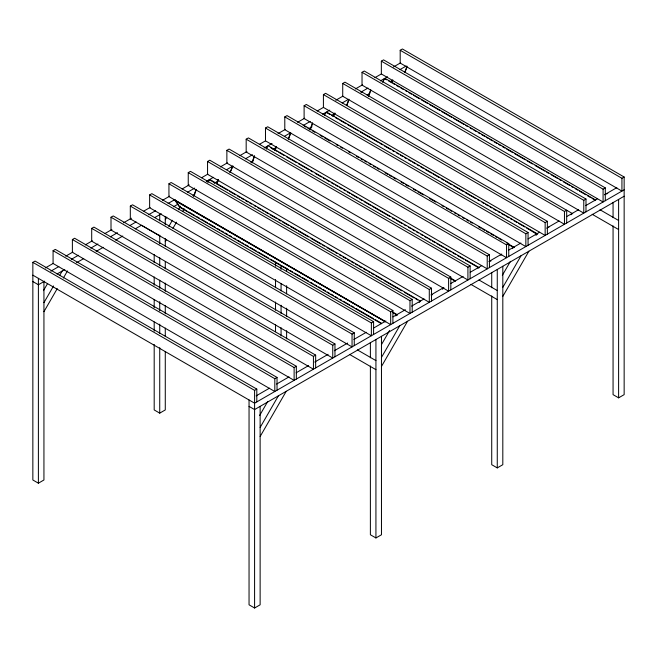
<?xml version="1.0" encoding="UTF-8"?>
<svg xmlns="http://www.w3.org/2000/svg" width="657" height="657" viewBox="0 0 657 657"><rect width="100%" height="100%" fill="white"/><g stroke="black" fill="none" stroke-linecap="round" stroke-linejoin="round"><path stroke-width="0.99" d="M385.347 321.774L174.294 200.229L174.861 199.777M384.945 321.848L385.511 321.396M193.495 196.468L196.156 189.339M194.398 194.743L196.065 190.284M207.834 182.597L208.86 180.149L209.895 179.55L420.546 301.169L419.15 302.434M216.523 183.878L218.181 179.418M216.761 183.935L218.42 179.476M229.86 172.676L232.734 166.155M230.435 171.847L232.734 166.5M251.886 162.755L254.546 155.627M252.124 162.813L254.456 156.58M266.225 148.884L267.251 146.437L268.286 145.838L479.298 267.703M266.463 148.942L267.128 147.16M274.913 150.166L276.244 146.601M275.152 150.223L276.145 147.546M288.251 138.964L290.608 132.952M288.489 139.021L290.772 133.141M309.948 129.938L312.601 122.81M310.515 129.1L312.51 123.754M324.615 115.172L325.642 112.725L326.677 112.125L537.689 233.991M333.304 116.453L334.298 113.776M333.542 116.511L334.873 112.947M346.641 105.251L348.998 99.24M346.88 105.309L348.547 100.858M368.339 96.226L370.663 89.984M368.577 96.283L370.901 90.042M382.67 82.355L384.033 79.012L385.068 78.413L595.718 200.032L594.684 200.631M383.245 81.517L383.91 79.735M391.695 82.741L392.689 80.064M391.933 82.798L392.599 81.016M404.704 72.434L407.028 66.193M405.27 71.597L406.938 67.145M208.737 180.872L209.378 179.985M325.519 113.447L326.159 112.561L326.8 112.708M442.744 289.006L443.385 288.119M536.169 235.066L536.457 234.533M395.793 315.918L396.672 314.744L397.551 314.9M442.506 288.949L443.902 287.684M500.897 255.236L501.776 254.062M512.575 248.494L513.454 247.319L514.332 247.475M535.931 235.009L537.327 233.744M570.966 214.782L571.845 213.607L572.723 213.763M43.461 290.657L47.518 283.627M43.937 302.639L53.57 285.951M59.656 275.414L62.193 271.021M43.937 311.689L57.241 288.645M63.376 278.018L67.474 270.922M165.309 219.717L166.829 217.089M168.824 226.435L172.372 220.284M178.458 209.747L180.486 206.232M165.277 241.636L166.303 239.862M172.947 228.34L176.536 222.14M182.671 211.505L184.206 208.844M259.655 415.47L267.769 401.419M260.131 427.452L278.387 395.834M260.131 436.511L286.222 391.309M381.503 344.539L389.617 330.487M381.471 357.4L399.727 325.782M381.471 366.45L407.562 321.257M502.334 275.365L510.448 261.314M502.81 287.347L521.067 255.729M502.81 296.397L528.901 251.204M431.189 295.026L432.585 294.673M454.545 281.541L455.58 280.941L450.25 277.862M477.902 268.056L478.937 267.456M489.58 261.314L490.976 260.96M547.971 227.601L549.006 227.002M606.362 193.889L607.758 193.536M43.937 281.557L43.937 479.988L38.393 483.191L32.85 479.988L32.85 262.357L35.067 261.075L256.805 389.092L256.805 401.895M53.077 250.678L274.815 378.695L274.815 391.498L53.077 263.482L53.077 250.678L55.295 249.397L277.032 377.414L277.032 390.217M72.385 239.526L294.122 367.55L294.122 380.346L72.385 252.329L72.385 239.526L74.602 238.245L296.34 366.269L296.34 379.073M91.701 228.381L313.438 356.398L313.438 369.201L91.701 241.185L91.701 228.381L93.918 227.1L315.656 355.117L315.656 367.92M111.008 217.229L332.746 345.253L332.746 358.049L111.008 230.032L111.008 217.229L113.226 215.948L334.963 343.972L334.963 356.776M130.316 206.084L352.053 334.101L352.053 346.904L130.316 218.888L130.316 206.084L132.533 204.803L354.271 332.82L354.271 345.623M149.632 194.932L371.369 322.957L371.369 335.752L149.632 207.735L149.632 194.932L151.849 193.651L373.587 321.675L373.587 334.479M168.939 183.788L390.677 311.804L390.677 324.607L168.939 196.591L168.939 183.788L171.157 182.506L392.894 310.523L392.894 323.326M188.247 172.635L409.984 300.66L409.984 313.455L188.247 185.438L188.247 172.635L190.464 171.354L412.202 299.378L412.202 312.182M207.555 161.491L429.292 289.507L429.292 302.31L207.555 174.294L207.555 161.491L209.772 160.209L431.509 288.226L431.509 301.029M226.87 150.338L448.608 278.363L448.608 291.158L226.87 163.141L226.87 150.338L229.088 149.057L450.825 277.082L450.825 289.885M246.178 139.194L467.915 267.21L467.915 280.013L246.178 151.997L246.178 139.194L248.395 137.913L470.133 265.929L470.133 278.732M265.485 128.041L487.223 256.066L487.223 268.861L265.485 140.844L265.485 128.041L267.703 126.76L489.44 254.785L489.44 267.588M284.793 116.897L506.531 244.913L506.531 257.716L284.793 129.7L284.793 116.897L287.01 115.616L508.748 243.632L508.748 256.435M304.109 105.744L525.846 233.769L525.846 246.572L304.109 118.547L304.109 105.744L306.326 104.463L528.064 232.488L528.064 245.291M323.416 94.6L545.154 222.616L545.154 235.42L323.416 107.403L323.416 94.6L325.634 93.319L547.371 221.335L547.371 234.138M342.724 83.447L564.462 211.472L564.462 224.275L342.724 96.251L342.724 83.447L344.941 82.166L572.362 213.517M362.032 72.303L583.769 200.319L583.769 213.123L362.032 85.106L362.032 72.303L364.249 71.022L585.987 199.038L585.987 211.841M381.347 61.15L603.085 189.175L603.085 201.978L381.347 73.954L381.347 61.15L383.565 59.877L605.302 187.894L605.302 200.697M400.195 50.269L621.933 178.293L621.933 191.088L400.195 63.072L400.195 50.269L402.413 48.988L624.15 177.012L624.15 394.643L618.607 397.846L613.063 394.643L613.063 225.877M45.284 267.974L53.283 263.358M65.716 256.181L72.828 252.074M85.262 244.897L92.374 240.791M104.808 233.613L111.912 229.507M123.467 222.838L131.457 218.223M143.899 211.045L150.116 207.456M162.55 200.278L169.662 196.172M182.096 188.994L189.2 184.888M201.642 177.71L207.858 174.113M220.3 166.935L227.404 162.829M239.838 155.652L246.95 151.545M259.384 144.368L265.6 140.779M278.042 133.601L285.146 129.495M297.588 122.317L304.692 118.211M317.126 111.033L323.351 107.444M335.784 100.258L342.888 96.16M355.33 88.974L362.434 84.876M374.876 77.69L381.093 74.101M393.527 66.924L400.639 62.817M50.827 271.177L58.826 266.561M71.26 259.384L78.372 255.277M90.806 248.1L97.918 243.993M110.351 236.816L117.455 232.709M129.897 225.532L136.114 221.943M148.548 214.757L155.66 210.659M168.093 203.473L174.31 199.884M187.639 192.189L194.743 188.091M206.298 181.422L213.402 177.316M226.731 169.621L232.948 166.032M245.381 158.854L252.493 154.748M264.04 148.08L272.039 143.464M284.473 136.286L290.69 132.698M303.132 125.512L310.235 121.414M322.669 114.228L329.781 110.13M342.215 102.944L348.432 99.355M360.874 92.177L367.977 88.071M380.419 80.893L387.523 76.787M399.957 69.609L406.182 66.02M44.61 281.171L38.393 284.76L32.85 281.557M57.052 273.985L64.805 269.51M76.59 262.701L83.702 258.603M96.136 251.417L103.248 247.319M115.681 240.133L122.785 236.035M135.227 228.85L141.477 225.244L159.733 235.781M154.773 217.566L161.318 213.788M173.423 206.799L177.866 204.237M192.969 195.515L194.743 194.488M214.289 183.204L218.732 180.642M250.711 162.18L253.38 160.637M272.926 149.353L276.474 147.299M309.225 128.394L312.009 126.785M331.555 115.501L335.111 113.447M367.091 94.986L369.76 93.45M390.192 81.649L392.853 80.113M154.19 344.473L154.19 409.935L159.733 413.138L165.277 409.935L165.277 351.635M32.85 262.357L254.588 390.373L256.805 389.092M274.815 378.695L277.032 377.414M294.122 367.55L296.34 366.269M313.438 356.398L315.656 355.117M332.746 345.253L334.963 343.972M352.053 334.101L354.271 332.82M371.369 322.957L373.587 321.675M390.677 311.804L392.894 310.523M409.984 300.66L412.202 299.378M429.292 289.507L431.509 288.226M448.608 278.363L450.825 277.082M467.915 267.21L470.133 265.929M487.223 256.066L489.44 254.785M506.531 244.913L508.748 243.632M525.846 233.769L528.064 232.488M545.154 222.616L547.371 221.335M564.462 211.472L566.679 210.191L566.679 222.994M583.769 200.319L585.987 199.038M603.085 189.175L605.302 187.894M621.933 178.293L624.15 177.012M256.148 395.875L269.477 388.18M276.581 384.074L289.023 376.896M296.126 372.79L308.568 365.612M314.785 362.023L328.106 354.328M334.331 350.739L347.652 343.044M353.868 339.455L366.31 332.27M373.414 328.172L385.856 320.994M392.96 316.888L405.394 309.71M411.619 306.113L424.052 298.935M431.156 294.829L443.598 287.651M450.702 283.545L463.144 276.367M470.248 272.261L481.795 265.6M488.907 261.494L501.34 254.316M508.452 250.21L520.886 243.033M527.99 238.926L539.545 232.258M546.649 228.151L559.082 220.974M567.081 216.358L578.628 209.69M585.74 205.592L597.287 198.923M604.391 194.817L616.833 187.639M624.15 189.807L254.588 403.176L32.85 275.16M624.15 196.213L254.588 409.574L249.044 406.379M249.044 399.973L249.044 604.81L254.588 608.012L260.131 604.81L260.131 406.379M370.384 365.982L370.384 534.757L375.927 537.952L381.471 534.757L381.471 336.318M491.723 295.929L491.723 464.696L497.267 467.899L502.81 464.696L502.81 266.266M174.294 200.229L174.984 200.36L179.665 207.21L381.421 323.696M361.194 91.988L362.073 92.144M179.665 207.21L180.182 207.111M384.55 78.848L386.686 79.817M175.222 200.024L179.542 206.618L180.182 206.774M536.81 234.179L526.495 227.963M388.459 80.844L391.129 82.388M392.902 83.414L394.685 84.441M396.458 85.467L399.127 87.003M400.901 88.03L403.57 89.566M405.344 90.592L407.126 91.619M408.9 92.645L411.569 94.189M413.343 95.216L419.568 98.805M421.351 99.831L427.567 103.428M429.349 104.447L440.009 110.606M441.791 111.633L451.564 117.283M453.346 118.309L464.006 124.46M465.788 125.487L467.562 126.514M470.231 128.058L472.013 129.084M473.787 130.111L476.456 131.646M478.23 132.673L480.012 133.7M481.786 134.726L484.455 136.27M486.229 137.297L488.011 138.315M489.785 139.341L492.454 140.885M494.228 141.912L496.897 143.448M498.671 144.474L500.453 145.501M502.227 146.527L504.896 148.071M506.67 149.098L512.895 152.687M514.669 153.713L525.337 159.873M527.119 160.899L532.449 163.979M535.118 165.515L544.891 171.165M546.673 172.183L548.447 173.21M551.116 174.754L557.333 178.343M559.115 179.369L560.889 180.396M563.558 181.94L569.783 185.529M571.557 186.555L573.339 187.582M575.113 188.608L577.782 190.144M579.556 191.171L585.781 194.768M587.555 195.794L590.224 197.33M591.998 198.357L593.78 199.383M600.022 209.764L618.607 220.489M592.187 214.289L618.607 229.539M327.4 113.02L330.069 114.556M331.851 115.583L333.625 116.609M335.399 117.636L338.068 119.172M339.85 120.198L346.067 123.795M347.849 124.822L358.508 130.981M360.291 132.008L378.062 142.265M379.845 143.292L382.514 144.836M384.288 145.862L390.513 149.451M392.286 150.478L394.069 151.504M396.729 153.04L398.512 154.066M400.285 155.093L402.955 156.637M404.728 157.664L406.511 158.69M408.284 159.717L410.954 161.252M412.727 162.279L415.396 163.823M417.17 164.85L418.952 165.876M420.726 166.903L423.395 168.438M425.169 169.465L431.394 173.054M433.177 174.08L439.393 177.677M441.176 178.704L443.836 180.24M445.618 181.266L451.835 184.863M453.617 185.882L463.39 191.532M465.172 192.558L475.832 198.718M477.614 199.744L479.388 200.771M482.057 202.307L483.839 203.333M485.613 204.36L488.282 205.896M490.056 206.922L491.838 207.949M493.612 208.975L496.281 210.519M498.055 211.546L499.837 212.572M501.611 213.599L504.28 215.135M506.054 216.161L508.723 217.705M510.497 218.732L512.279 219.75M514.053 220.777L516.722 222.321M518.496 223.347L524.721 226.936M304.207 126.128L305.99 127.146M307.763 128.172L310.433 129.716M312.215 130.743L314.875 132.279M320.214 135.358L322.874 136.902M324.657 137.929L329.986 141.009M336.212 144.597L337.985 145.624M340.655 147.16L342.428 148.186M348.653 151.783L350.427 152.81M356.652 156.399L358.426 157.425M361.095 158.969L362.878 159.996M364.651 161.014L366.425 162.041M369.094 163.585L370.877 164.611M373.537 166.147L375.319 167.174M377.093 168.2L378.875 169.227M385.092 172.824L387.761 174.36M389.535 175.386L391.317 176.413M393.091 177.439L395.76 178.975M401.09 182.055L403.759 183.599M405.533 184.625L408.202 186.161M413.532 189.241L416.201 190.785M417.983 191.811L423.313 194.883M429.538 198.48L435.755 202.069M441.98 205.666L443.754 206.692M446.423 208.228L448.197 209.255M449.979 210.281L451.753 211.308M454.422 212.843L456.196 213.87M457.978 214.896L459.752 215.923M462.421 217.467L464.195 218.494M466.864 220.029L468.646 221.056M470.42 222.082L472.202 223.109M478.419 226.706L481.088 228.242M482.862 229.268L484.644 230.295M486.418 231.321L489.087 232.857M490.861 233.884L493.53 235.428M495.304 236.454L497.086 237.481M498.86 238.507L501.529 240.043M506.859 243.123L513.971 247.229M509.364 245.045L513.807 247.607M270.791 147.759L277.008 151.348M278.79 152.375L284.12 155.454M286.789 156.99L296.562 162.64M298.344 163.667L309.012 169.818M310.786 170.845L312.568 171.871M315.229 173.415L321.454 177.004M323.228 178.031L325.01 179.057M326.784 180.084L329.453 181.628M331.227 182.654L333.896 184.19M335.678 185.217L337.452 186.243M339.226 187.27L341.895 188.805M343.677 189.832L345.451 190.859M347.225 191.885L349.894 193.429M351.676 194.456L357.893 198.044M359.675 199.071L362.336 200.607M364.118 201.633L370.334 205.23M372.117 206.257L389.888 216.523M392.558 218.058L394.34 219.085M396.114 220.111L402.339 223.7M404.112 224.727L405.895 225.753M408.555 227.297L410.338 228.324M412.111 229.35L414.781 230.886M416.554 231.913L418.337 232.939M420.997 234.475L422.779 235.502M424.553 236.528L427.222 238.072M428.996 239.099L430.778 240.125M432.552 241.152L435.221 242.688M436.995 243.714L443.22 247.311M445.003 248.338L451.219 251.927M453.002 252.953L455.662 254.489M457.444 255.516L463.661 259.113M465.443 260.139L478.772 267.834M479.01 280.005L497.267 290.542M470.847 284.341L497.267 299.6M450.086 278.24L453.642 280.293M209.731 179.928L215.069 183.007M217.73 184.543L227.511 190.193M229.285 191.22L235.51 194.809M237.284 195.835L239.953 197.371M241.727 198.398L243.509 199.424M245.283 200.451L247.952 201.995M249.726 203.021L251.508 204.048M254.177 205.584L255.951 206.61M257.733 207.637L260.394 209.181M262.176 210.207L263.95 211.234M265.732 212.26L268.393 213.796M270.175 214.823L276.392 218.411M278.174 219.438L280.835 220.982M282.617 222.009L288.834 225.597M290.616 226.624L296.841 230.221M298.615 231.239L308.388 236.89M311.057 238.425L320.838 244.076M322.612 245.102L324.394 246.129M327.055 247.664L333.28 251.253M335.054 252.28L336.836 253.306M339.497 254.85L341.279 255.877M343.053 256.903L345.722 258.439M347.504 259.466L349.278 260.492M351.052 261.519L353.721 263.063M355.503 264.089L357.277 265.108M359.05 266.134L361.72 267.678M363.502 268.705L366.163 270.241M367.945 271.267L369.719 272.294M371.501 273.32L374.162 274.864M375.944 275.891L382.16 279.48M383.943 280.506L401.714 290.772M404.384 292.308L414.165 297.958M415.938 298.976L417.721 300.003M392.746 312.083L397.189 314.654M393.469 312.978L397.025 315.032M174.392 199.851L385.043 321.47M179.829 206.824L186.941 210.93M188.715 211.956L194.94 215.553M196.714 216.58L199.383 218.116M201.157 219.142L207.382 222.731M209.156 223.758L215.381 227.355M217.155 228.381L219.824 229.917M221.598 230.944L223.38 231.97M225.154 232.997L227.823 234.541M229.605 235.567L231.379 236.594M234.048 238.13L235.822 239.156M237.604 240.183L240.265 241.719M242.047 242.745L243.821 243.772M245.603 244.798L248.264 246.342M250.046 247.369L256.263 250.958M258.045 251.984L268.713 258.144M270.487 259.17L280.268 264.812M282.042 265.839L288.267 269.436M290.041 270.462L292.71 271.998M294.484 273.025L300.709 276.613M302.483 277.64L308.708 281.237M310.482 282.264L313.151 283.799M314.925 284.826L316.707 285.852M318.481 286.879L321.15 288.423M322.924 289.45L325.593 290.985M327.375 292.012L329.149 293.038M330.923 294.065L333.592 295.601M335.374 296.627L337.148 297.654M339.817 299.198L341.591 300.224M343.373 301.251L349.59 304.84M351.372 305.866L354.033 307.402M355.815 308.429L373.587 318.694M375.369 319.721L381.586 323.318M357.342 349.869L375.927 360.603M349.508 354.402L375.927 369.653M618.607 199.416L618.607 397.846M613.063 202.348L613.063 217.689M497.267 269.469L497.267 467.899M491.723 272.4L491.723 287.75M375.927 339.521L375.927 537.952M370.384 342.461L370.384 357.802M286.616 268.278L286.616 271.349M286.616 285.672L286.616 293.851M286.616 308.174L286.616 316.354M286.616 330.676L286.616 338.856M281.073 265.346L281.073 269.436M281.073 283.758L281.073 290.92M281.073 305.234L281.073 313.422M281.073 327.736L281.073 335.924M275.529 147.587L275.529 149.632M275.529 262.143L275.529 266.233M275.529 279.537L275.529 287.717M275.529 302.039L275.529 310.219M275.529 324.542L275.529 331.695M254.588 390.373L254.588 608.012M165.277 216.621L165.277 224.801M165.277 238.614L165.277 246.276M165.277 261.626L165.277 268.787M165.277 283.101L165.277 291.289M165.277 305.604L165.277 313.791M165.277 328.106L165.277 336.294M159.733 214.708L159.733 220.842M159.733 235.165L159.733 243.829M159.733 257.667L159.733 265.847M159.733 280.169L159.733 288.349M159.733 301.645L159.733 310.851M159.733 324.147L159.733 333.354M159.733 347.676L159.733 413.138M154.19 254.464L154.19 262.644M154.19 276.967L154.19 285.146M154.19 299.469L154.19 307.648M154.19 321.971L154.19 331.177M38.393 278.354L38.393 483.191"/></g></svg>
